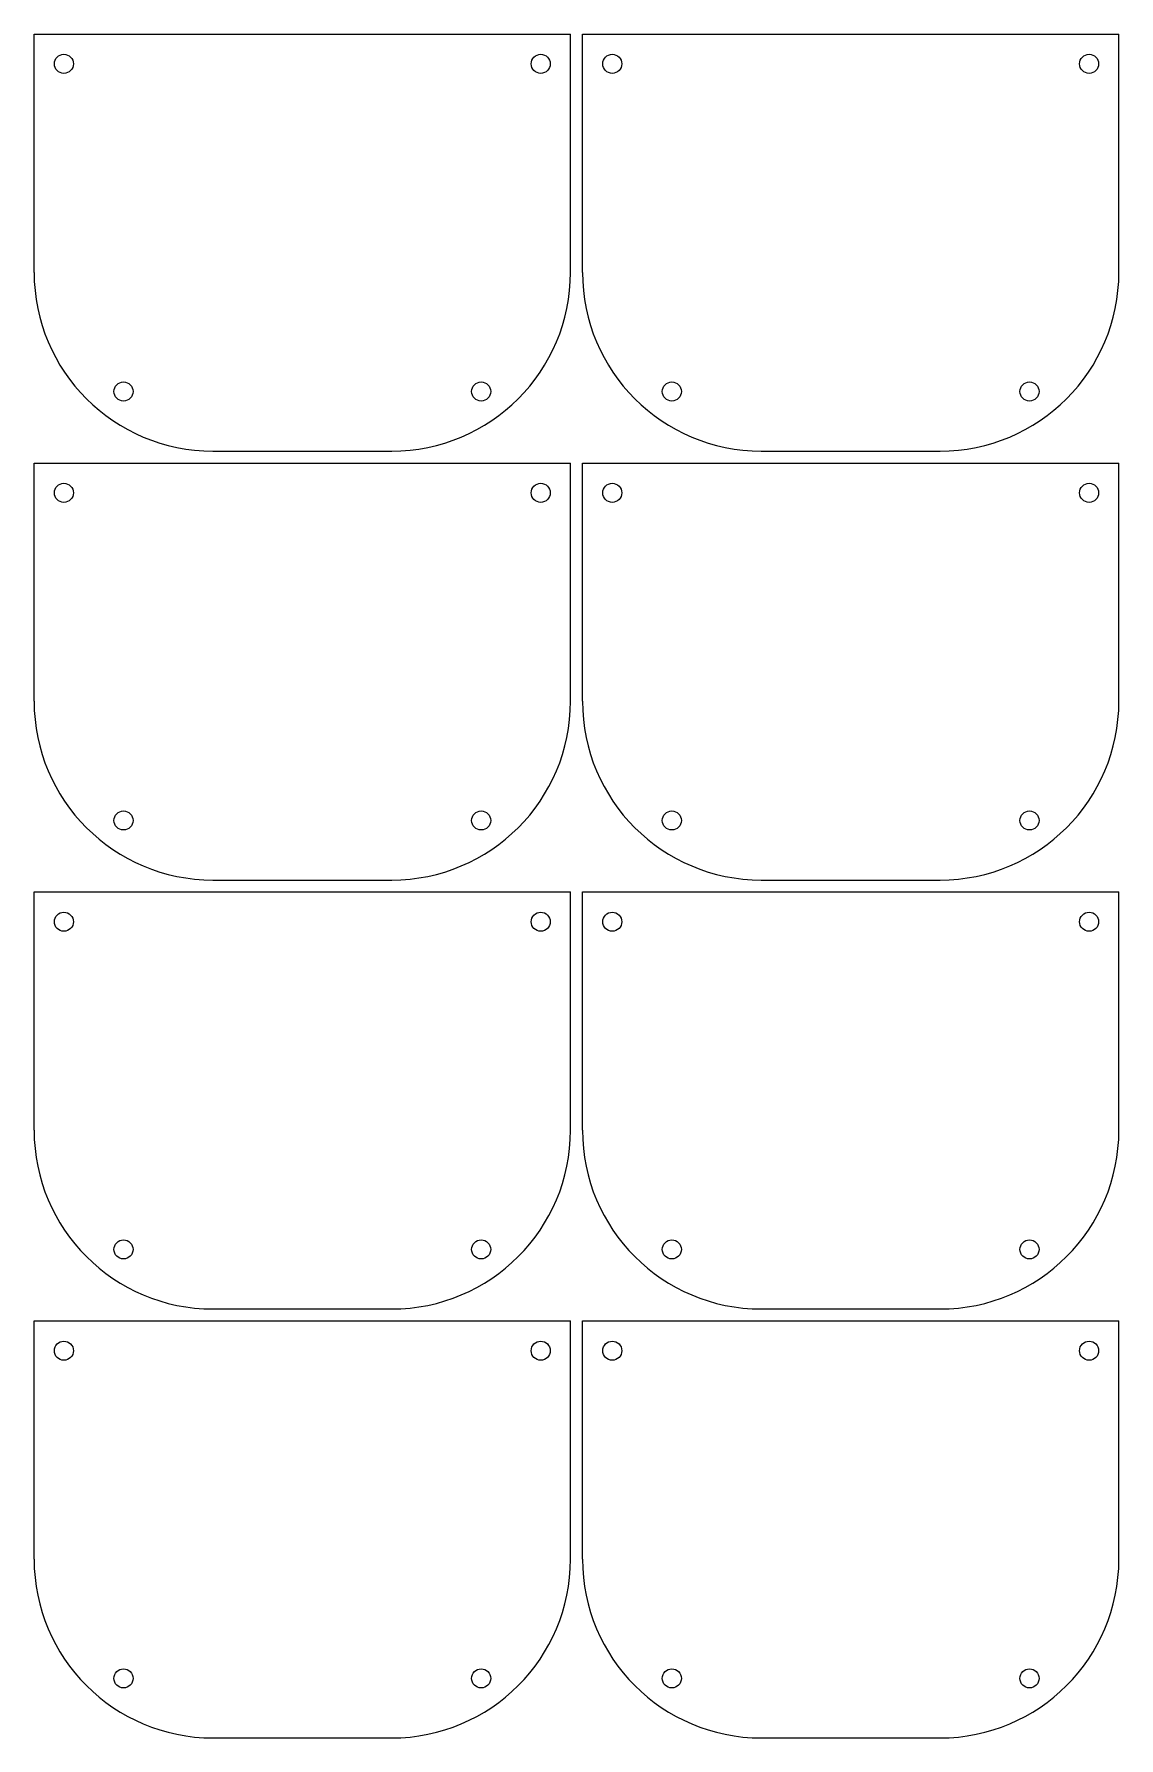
# Model space of a CAD drawing. Header units: millimetres. Extents: x 0 to 366, y 0 to 574.
# Drawn here: x 0 to 182, y 288 to 574 of the extents above; entities that cross this region are included whole.
import ezdxf

# ---------------------------------------------------------------- set-up
doc = ezdxf.new("R2010")
doc.units = ezdxf.units.MM
doc.layers.add('cut profiles', color=1, linetype='Continuous', lineweight=9, true_color=0xff0000)

msp = doc.modelspace()

# ---------------------------------------------------------------- linework, layer by layer
at = {"layer": 'cut profiles'}
for p, q in [((0, 534), (0, 574)), ((0, 574), (90, 574)), ((90, 534), (90, 574)), ((92, 534), (92, 574)), ((92, 574), (182, 574)), ((182, 534), (182, 574)), ((30, 504), (60, 504)), ((122, 504), (152, 504)), ((0, 462), (0, 502)), ((0, 502), (90, 502)), ((90, 462), (90, 502)), ((92, 462), (92, 502)), ((92, 502), (182, 502)), ((182, 462), (182, 502)), ((30, 432), (60, 432)), ((122, 432), (152, 432)), ((0, 390), (0, 430)), ((0, 430), (90, 430)), ((90, 390), (90, 430)), ((92, 390), (92, 430)), ((92, 430), (182, 430)), ((182, 390), (182, 430)), ((0, 318), (0, 358)), ((0, 358), (90, 358)), ((30, 360), (60, 360)), ((90, 318), (90, 358)), ((92, 318), (92, 358)), ((92, 358), (182, 358)), ((122, 360), (152, 360)), ((182, 318), (182, 358)), ((30, 288), (60, 288)), ((122, 288), (152, 288))]:
    msp.add_line(p, q, dxfattribs=at)
for centre in [(5, 569), (85, 569), (97, 569), (177, 569), (15, 514), (75, 514), (107, 514), (167, 514), (5, 497), (85, 497), (97, 497), (177, 497), (15, 442), (75, 442), (107, 442), (167, 442), (5, 425), (85, 425), (97, 425), (177, 425), (15, 370), (75, 370), (107, 370), (167, 370), (5, 353), (85, 353), (97, 353), (177, 353), (15, 298), (75, 298), (107, 298), (167, 298)]:
    msp.add_circle(centre, 1.6, dxfattribs=at)
for centre, start, end in [((30, 534), 180, 270), ((60, 534), 270, 0), ((122, 534), 180, 270), ((152, 534), 270, 0), ((30, 462), 180, 270), ((60, 462), 270, 0), ((122, 462), 180, 270), ((152, 462), 270, 0), ((30, 390), 180, 270), ((60, 390), 270, 0), ((122, 390), 180, 270), ((152, 390), 270, 0), ((30, 318), 180, 270), ((60, 318), 270, 0), ((122, 318), 180, 270), ((152, 318), 270, 0)]:
    msp.add_arc(centre, 30, start, end, dxfattribs=at)

doc.saveas('drawing.dxf')
